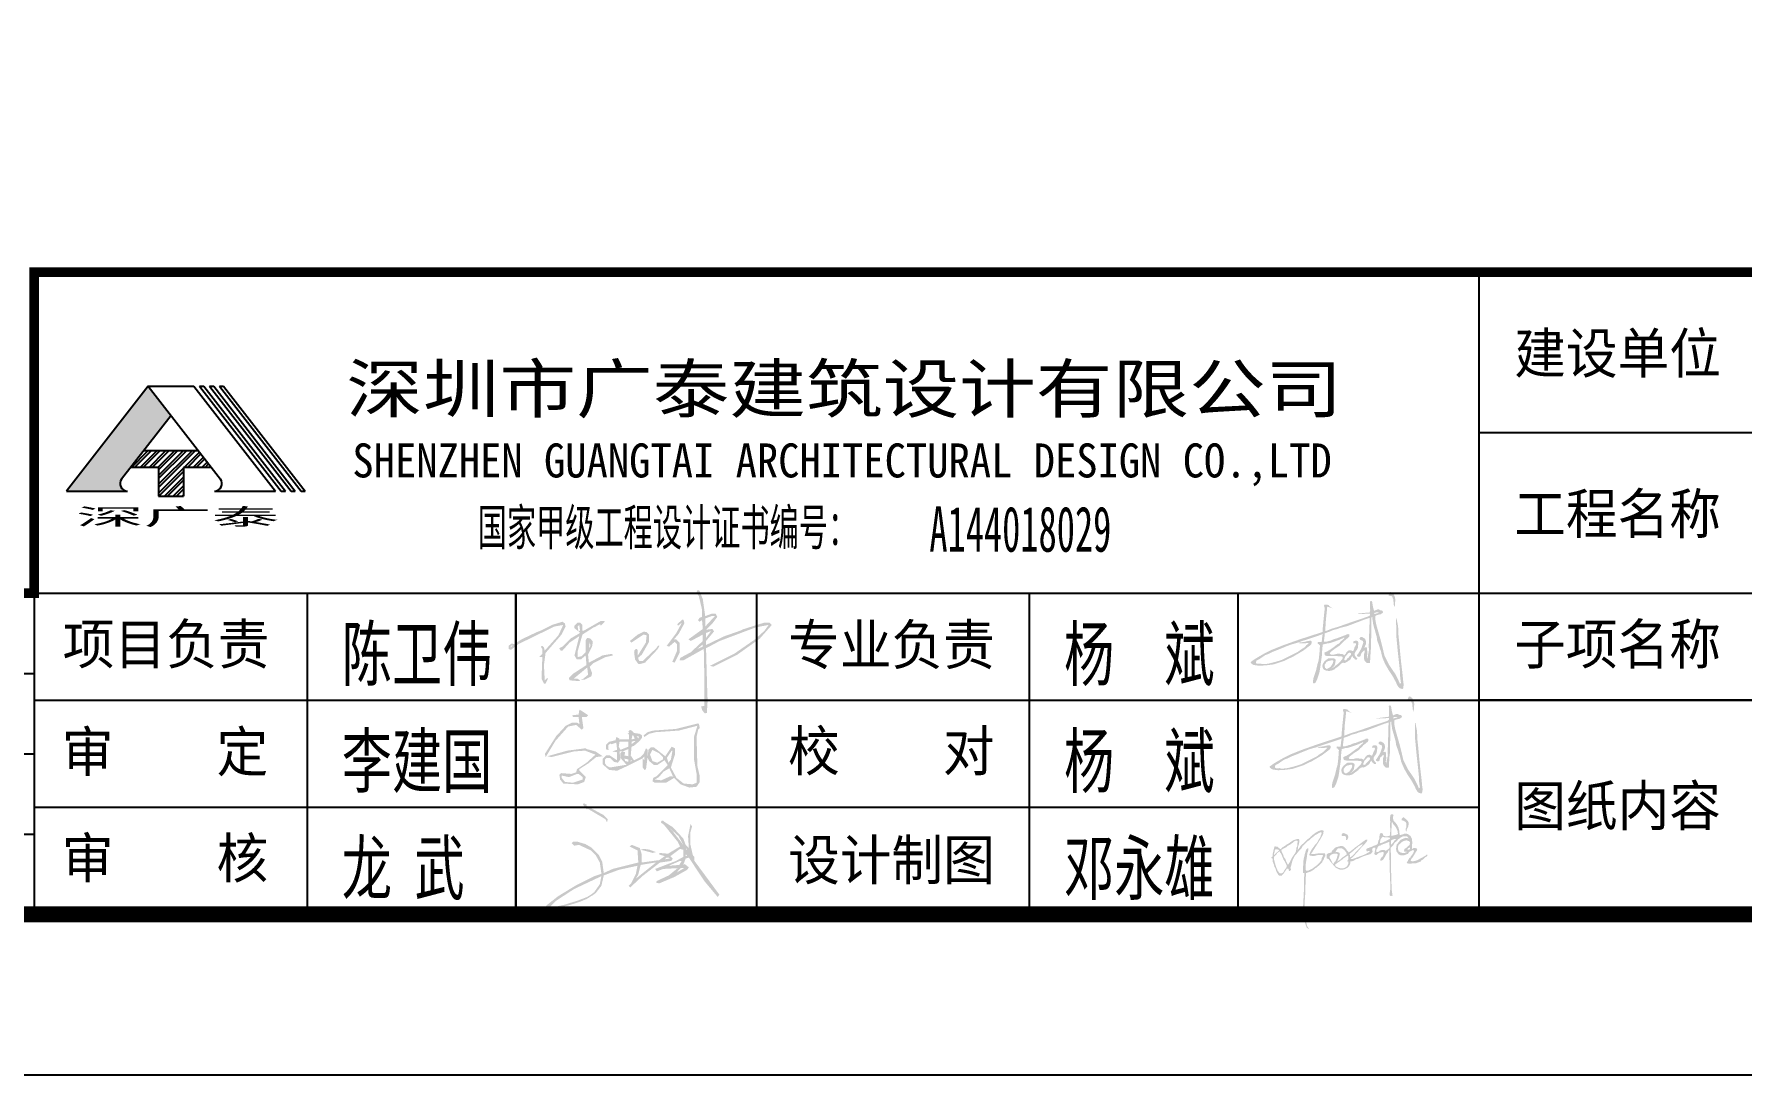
# Model space of a CAD drawing. Extents: x 718358 to 1668613, y -348838 to -159582.
# Drawn here: x 848248 to 850376, y -348838 to -347541 of the extents above; entities that cross this region are included whole.
import ezdxf
from ezdxf.enums import TextEntityAlignment as Align

# ---------------------------------------------------------------- set-up
doc = ezdxf.new("R2010")
doc.units = 0
doc.header["$LTSCALE"] = 1000
for name, color, linetype in [('变更', 6, 'Continuous'), ('图层1', 1, 'Continuous'), ('建-图例填充', 251, 'Continuous'), ('建-图框', 4, 'Continuous')]:
    doc.layers.add(name, color=color, linetype=linetype)
doc.styles.add('-宋体', font='', dxfattribs={"width": 0.8})
doc.styles.add('HT', font='simhei.ttf', dxfattribs={"width": 1.2})
doc.styles.add('单线字', font='', dxfattribs={"width": 0.7})
doc.styles.add('图框', font='')
doc.styles.get('-宋体').set_extended_font_data('NSimSun')
doc.styles.get('单线字').set_extended_font_data('SimSun')
doc.styles.get('图框').set_extended_font_data('SimSun')

# ---------------------------------------------------------------- blocks, each defined once
blk = doc.blocks.new('FDGGDGDG')
h = blk.add_hatch(color=256)
h.paths.add_polyline_path([(790568, -365413), (790587, -365409), (790600, -365399), (790598, -365390), (790592, -365386), (790585, -365386), (790579, -365382), (790572, -365379), (790567, -365379), (790557, -365383), (790549, -365387), (790544, -365388), (790537, -365362), (790533, -365338), (790532, -365330), (790526, -365326), (790518, -365330), (790519, -365362), (790520, -365384), (790517, -365396), (790517, -365399), (790499, -365399), (790487, -365401), (790473, -365402), (790460, -365404), (790447, -365404), (790439, -365406), (790462, -365408), (790473, -365407), (790484, -365407), (790495, -365406), (790513, -365405), (790520, -365405), (790518, -365417), (790508, -365423), (790473, -365435), (790405, -365458), (790322, -365487), (790279, -365500), (790241, -365515), (790241, -365515), (790239, -365515), (790241, -365515), (790241, -365494), (790244, -365445), (790250, -365391), (790251, -365368), (790254, -365362), (790272, -365368), (790287, -365373), (790275, -365366), (790265, -365358), (790260, -365352), (790247, -365349), (790236, -365349), (790232, -365357), (790237, -365371), (790230, -365437), (790224, -365502), (790223, -365520), (790078, -365567), (789974, -365604), (789909, -365630), (789857, -365656), (789805, -365686), (789775, -365707), (789777, -365714), (789790, -365724), (789805, -365727), (789828, -365730), (789868, -365728), (789917, -365722), (789986, -365699), (790042, -365672), (790078, -365651), (790103, -365636), (790136, -365611), (790151, -365599), (790155, -365590), (790156, -365581), (790153, -365577), (790149, -365574), (790135, -365576), (790129, -365577), (790109, -365582), (790104, -365582), (790094, -365584), (790088, -365584), (790083, -365585), (790076, -365586), (790073, -365587), (790080, -365590), (790089, -365591), (790090, -365590), (790097, -365591), (790106, -365591), (790118, -365591), (790122, -365589), (790130, -365589), (790137, -365589), (790131, -365595), (790127, -365599), (790123, -365602), (790110, -365616), (790094, -365626), (790083, -365633), (790068, -365645), (790045, -365656), (790031, -365663), (789997, -365680), (789971, -365693), (789950, -365700), (789930, -365706), (789910, -365711), (789890, -365716), (789872, -365719), (789847, -365720), (789839, -365717), (789827, -365718), (789816, -365718), (789809, -365714), (789809, -365707), (789811, -365698), (789820, -365694), (789830, -365689), (789837, -365684), (789866, -365664), (789888, -365656), (789909, -365645), (789945, -365631), (789991, -365612), (790024, -365599), (790063, -365588), (790100, -365575), (790128, -365566), (790185, -365547), (790220, -365535), (790224, -365532), (790220, -365558), (790218, -365583), (790207, -365583), (790199, -365582), (790193, -365584), (790193, -365593), (790201, -365597), (790207, -365605), (790204, -365649), (790199, -365696), (790192, -365719), (790183, -365758), (790166, -365808), (790163, -365836), (790168, -365841), (790178, -365837), (790189, -365816), (790199, -365787), (790204, -365771), (790209, -365741), (790213, -365710), (790218, -365675), (790220, -365658), (790221, -365631), (790223, -365612), (790225, -365598), (790241, -365594), (790247, -365592), (790259, -365591), (790269, -365589), (790290, -365582), (790310, -365575), (790327, -365569), (790337, -365564), (790347, -365560), (790354, -365556), (790360, -365556), (790353, -365565), (790335, -365580), (790326, -365592), (790315, -365597), (790289, -365617), (790272, -365629), (790257, -365638), (790254, -365640), (790243, -365644), (790235, -365649), (790236, -365662), (790243, -365668), (790258, -365670), (790277, -365670), (790291, -365670), (790300, -365670), (790310, -365670), (790322, -365671), (790333, -365672), (790340, -365672), (790346, -365674), (790349, -365678), (790349, -365684), (790344, -365692), (790335, -365702), (790321, -365717), (790304, -365730), (790296, -365737), (790286, -365744), (790277, -365746), (790288, -365740), (790295, -365732), (790301, -365722), (790302, -365712), (790304, -365703), (790305, -365696), (790303, -365691), (790301, -365688), (790296, -365685), (790289, -365683), (790273, -365683), (790259, -365684), (790250, -365691), (790238, -365700), (790233, -365706), (790225, -365719), (790222, -365730), (790224, -365742), (790228, -365751), (790238, -365758), (790242, -365759), (790250, -365761), (790259, -365762), (790269, -365762), (790276, -365761), (790283, -365759), (790289, -365756), (790296, -365754), (790302, -365748), (790312, -365741), (790319, -365736), (790327, -365730), (790330, -365726), (790337, -365719), (790343, -365715), (790348, -365713), (790351, -365710), (790354, -365711), (790357, -365714), (790369, -365710), (790377, -365705), (790384, -365700), (790391, -365696), (790398, -365689), (790401, -365681), (790402, -365679), (790406, -365674), (790409, -365672), (790410, -365671), (790412, -365671), (790412, -365674), (790412, -365677), (790413, -365679), (790416, -365681), (790421, -365685), (790424, -365689), (790426, -365691), (790429, -365692), (790434, -365692), (790438, -365690), (790439, -365688), (790439, -365684), (790437, -365682), (790435, -365680), (790433, -365679), (790427, -365670), (790423, -365664), (790423, -365657), (790423, -365652), (790431, -365639), (790438, -365631), (790443, -365619), (790444, -365605), (790446, -365597), (790447, -365586), (790444, -365579), (790438, -365575), (790428, -365574), (790418, -365577), (790416, -365580), (790416, -365587), (790416, -365591), (790427, -365589), (790430, -365591), (790431, -365594), (790431, -365599), (790429, -365605), (790425, -365611), (790422, -365617), (790420, -365625), (790417, -365633), (790414, -365638), (790412, -365639), (790407, -365638), (790405, -365636), (790400, -365634), (790393, -365634), (790387, -365635), (790382, -365637), (790378, -365642), (790371, -365648), (790368, -365655), (790365, -365659), (790362, -365662), (790360, -365665), (790358, -365664), (790354, -365661), (790349, -365658), (790344, -365658), (790339, -365658), (790335, -365658), (790330, -365655), (790314, -365656), (790309, -365657), (790301, -365659), (790294, -365661), (790288, -365661), (790280, -365661), (790274, -365660), (790270, -365656), (790268, -365652), (790270, -365650), (790276, -365643), (790282, -365638), (790299, -365625), (790331, -365604), (790340, -365594), (790350, -365585), (790360, -365574), (790368, -365568), (790375, -365562), (790381, -365557), (790386, -365553), (790389, -365549), (790391, -365543), (790391, -365538), (790390, -365535), (790383, -365533), (790375, -365534), (790367, -365539), (790361, -365541), (790353, -365544), (790338, -365550), (790329, -365553), (790321, -365556), (790313, -365560), (790306, -365561), (790298, -365563), (790285, -365568), (790275, -365573), (790268, -365574), (790267, -365575), (790256, -365578), (790246, -365581), (790237, -365581), (790232, -365581), (790234, -365557), (790236, -365545), (790236, -365540), (790236, -365532), (790236, -365529), (790252, -365523), (790264, -365519), (790275, -365514), (790284, -365510), (790293, -365507), (790316, -365501), (790331, -365495), (790378, -365483), (790486, -365442), (790517, -365432), (790516, -365451), (790516, -365468), (790515, -365489), (790515, -365510), (790513, -365539), (790513, -365571), (790511, -365602), (790512, -365636), (790508, -365656), (790506, -365665), (790502, -365688), (790499, -365676), (790502, -365659), (790501, -365633), (790499, -365616), (790494, -365615), (790487, -365617), (790483, -365618), (790493, -365597), (790494, -365579), (790491, -365569), (790484, -365559), (790479, -365557), (790475, -365554), (790470, -365552), (790464, -365551), (790457, -365554), (790453, -365561), (790459, -365569), (790463, -365571), (790474, -365575), (790476, -365580), (790477, -365587), (790468, -365614), (790462, -365628), (790452, -365644), (790444, -365657), (790439, -365662), (790438, -365668), (790440, -365672), (790443, -365673), (790449, -365675), (790454, -365674), (790460, -365670), (790461, -365665), (790462, -365660), (790464, -365656), (790464, -365653), (790467, -365649), (790473, -365645), (790475, -365641), (790479, -365638), (790481, -365636), (790485, -365635), (790486, -365635), (790486, -365640), (790485, -365647), (790482, -365656), (790482, -365664), (790482, -365674), (790482, -365690), (790487, -365702), (790498, -365713), (790503, -365714), (790515, -365714), (790518, -365713), (790519, -365703), (790520, -365692), (790520, -365676), (790521, -365669), (790522, -365659), (790522, -365647), (790526, -365614), (790526, -365585), (790526, -365563), (790527, -365529), (790527, -365510), (790527, -365482), (790527, -365467), (790527, -365451), (790527, -365439), (790527, -365431), (790529, -365428), (790533, -365427), (790533, -365436), (790537, -365459), (790539, -365473), (790544, -365492), (790549, -365507), (790554, -365527), (790561, -365551), (790563, -365571), (790576, -365607), (790581, -365624), (790587, -365641), (790595, -365676), (790603, -365696), (790614, -365721), (790634, -365756), (790658, -365792), (790679, -365830), (790687, -365848), (790695, -365862), (790704, -365870), (790709, -365872), (790719, -365875), (790725, -365873), (790728, -365854), (790728, -365843), (790726, -365829), (790721, -365778), (790713, -365710), (790708, -365662), (790701, -365585), (790696, -365538), (790694, -365486), (790684, -365435), (790681, -365437), (790682, -365484), (790682, -365537), (790692, -365643), (790701, -365723), (790706, -365772), (790707, -365805), (790712, -365838), (790705, -365842), (790695, -365818), (790676, -365781), (790638, -365725), (790609, -365668), (790596, -365612), (790587, -365576), (790570, -365516), (790558, -365474), (790552, -365442), (790552, -365424), (790554, -365418)])
h.paths.add_polyline_path([(790545, -365408), (790546, -365402), (790550, -365399), (790554, -365399), (790560, -365398), (790573, -365398), (790571, -365401), (790568, -365402), (790565, -365403), (790560, -365404), (790552, -365407)], flags=16)
h.paths.add_polyline_path([(790395, -365650), (790396, -365650), (790396, -365650), (790396, -365650), (790396, -365651), (790398, -365652), (790401, -365653), (790401, -365660), (790398, -365665), (790394, -365669), (790385, -365679), (790377, -365686), (790372, -365694), (790365, -365697), (790362, -365697), (790360, -365695), (790359, -365690), (790360, -365686), (790364, -365676), (790366, -365671), (790373, -365665), (790377, -365660), (790380, -365656), (790383, -365652), (790389, -365649), (790393, -365649), (790394, -365649)], flags=16)
h.paths.add_polyline_path([(790292, -365699), (790289, -365700), (790290, -365705), (790289, -365709), (790288, -365713), (790284, -365720), (790281, -365725), (790277, -365731), (790272, -365738), (790262, -365744), (790255, -365749), (790248, -365750), (790243, -365746), (790239, -365743), (790237, -365735), (790237, -365729), (790237, -365722), (790241, -365718), (790245, -365710), (790250, -365705), (790260, -365700), (790265, -365700), (790279, -365696), (790285, -365696)], flags=16)
h.paths.add_polyline_path([(790672, -365296), (790663, -365280), (790654, -365273), (790644, -365270), (790639, -365278), (790636, -365289), (790636, -365294), (790654, -365297), (790658, -365302), (790664, -365317), (790665, -365328), (790666, -365342), (790667, -365351), (790672, -365366), (790674, -365352), (790676, -365325), (790676, -365313)])
blk = doc.blocks.new('GBHGFGFDGDFGDSGD')
h = blk.add_hatch(color=256)
h.paths.add_polyline_path([(790148.4, -364980.5), (790148.4, -364975.1), (790148.4, -364972.2), (790145.6, -364965.4), (790136.8, -364965.4), (790125, -364965.4), (790099.4, -364966.3), (790091.6, -364968.3), (790067, -364969.3), (790076.8, -364954.6), (790120.7, -364884.9), (790133.4, -364862.1), (790136.8, -364853.8), (790137.5, -364847.7), (790140.2, -364837.3), (790127.1, -364833.9), (790109.4, -364839.2), (790104.1, -364842.7), (790099.7, -364845.7), (790092.4, -364849.1), (790086.6, -364853.4), (790078.8, -364859.3), (790073, -364864.6), (790067.1, -364869), (790063.2, -364874.4), (790054, -364881.2), (790041.8, -364891.4), (790033.5, -364899.7), (790027.7, -364905.5), (790011.1, -364920.7), (790008.1, -364924.1), (790003.8, -364931.8), (789990.6, -364947.9), (789992.6, -364940.6), (789994, -364928.4), (789998.9, -364912.9), (790001.8, -364898.3), (790001.8, -364890), (789999.4, -364884.7), (789994, -364884.7), (789986.2, -364884.7), (789967.7, -364891), (789960.4, -364895.8), (789949.2, -364903.1), (789942.9, -364908), (789930.2, -364915.3), (789920.5, -364922.1), (789906.9, -364930.9), (789894.1, -364942), (789891, -364939.1), (789881.7, -364932.3), (789876.8, -364927), (789861.4, -364926.2), (789859, -364933.1), (789854.5, -364951.3), (789851.3, -364964.6), (789850.1, -364982.8), (789840.9, -364989.7), (789847.2, -364995.8), (789850.4, -364992.5), (789850.5, -364996.6), (789850.9, -365012.8), (789857, -365027.8), (789859.4, -365037.5), (789860.6, -365041.6), (789864.3, -365047.6), (789868.7, -365058.2), (789869.1, -365064.2), (789876.4, -365076.8), (789883.2, -365088.5), (789887.3, -365091.8), (789892.9, -365092), (789901.7, -365092.3), (789903.5, -365087.5), (789910.1, -365082.9), (789916.9, -365073), (789923.3, -365063.4), (789931.1, -365051.6), (789938.3, -365051.6), (789939.9, -365054.1), (789940.9, -365058.8), (789943.4, -365064.9), (789948.1, -365064.9), (789954.7, -365057.7), (789951.1, -365047.5), (789956.8, -365029), (789960.4, -365012.7), (789965.5, -364999.1), (789970.1, -364990.1), (789975.8, -364979.1), (789984.7, -364969.7), (789994.8, -364957), (789999.5, -364951.3), (790006.7, -364943.6), (790014.6, -364935.2), (790021.3, -364922.4), (790029.6, -364915.4), (790036.5, -364909.3), (790046.9, -364897), (790057.8, -364890.8), (790063, -364886), (790068.4, -364880.4), (790076.5, -364874), (790082.5, -364869.5), (790092.1, -364860.9), (790095.8, -364859.4), (790101.9, -364856.5), (790105.9, -364854.2), (790111.5, -364850.5), (790116.2, -364848.1), (790119.7, -364846), (790125.4, -364845.6), (790127.3, -364847.6), (790127.4, -364851.3), (790126.7, -364856.4), (790122.7, -364863.1), (790121.2, -364870.7), (790118.7, -364876.6), (790112, -364886), (790108.3, -364893.7), (790099.5, -364908.1), (790091.1, -364916.2), (790085, -364924.6), (790073.8, -364939.7), (790068.5, -364947.4), (790066.1, -364952.7), (790060.3, -364965.7), (790057.4, -364973), (790059.3, -364976.8), (790065.6, -364978.8), (790070.4, -364979.3), (790077.7, -364980.2), (790088.3, -364979.3), (790100.4, -364975.9), (790110.1, -364974.9), (790119.2, -364974.9), (790131, -364974.1), (790136.6, -364978.8), (790132.3, -364984.1), (790128.9, -364991.8), (790127.5, -364999.5), (790125.5, -365005.3), (790120.7, -365012.1), (790114.4, -365019.3), (790105.2, -365028), (790097.5, -365035.3), (790086.9, -365043), (790078.2, -365049.8), (790068, -365056), (790057.9, -365059.9), (790051.6, -365063.8), (790038.5, -365062.8), (790037.6, -365052.7), (790036.6, -365037.7), (790039.5, -365013.5), (790042.4, -364997.6), (790044.3, -364985.5), (790045.3, -364978.3), (790046.3, -364965.7), (790050.6, -364953.7), (790052.5, -364945.9), (790052.1, -364936.8), (790048.7, -364936.8), (790043.4, -364940.1), (790040.5, -364944), (790036.1, -364956.1), (790033.7, -364965.3), (790031.8, -364971.1), (790030.8, -364977.3), (790027.4, -364991.3), (790025.5, -365001.5), (790024, -365013.5), (790023.5, -365030), (790022.1, -365046.4), (790022.1, -365064.7), (790022.1, -365076.3), (790030.1, -365077.5), (790029.1, -365090.9), (790027.9, -365114.8), (790027.9, -365135.3), (790027.9, -365158.7), (790026.8, -365184.9), (790024.5, -365228.9), (790022.8, -365262.6), (790023.9, -365283.6), (790026, -365313.8), (790027.9, -365326.5), (790031.9, -365352.7), (790037.6, -365372.1), (790042.8, -365385.8), (790053.6, -365393.2), (790053.6, -365388), (790046, -365378.4), (790041.1, -365357.8), (790036.5, -365339), (790034.8, -365312.2), (790031.3, -365244.3), (790035.3, -365188.2), (790037, -365113), (790039.9, -365077), (790040.9, -365076.8), (790049.2, -365073.8), (790060.4, -365069.8), (790068.3, -365066.6), (790080, -365059.4), (790086.1, -365055.1), (790092.6, -365048.4), (790098.8, -365045.8), (790111, -365035.3), (790131, -365015.4), (790134.4, -365006.7), (790138.2, -365002.3), (790141.6, -364993.1), (790145, -364985.3)])
h.paths.add_polyline_path([(789983.1, -364950), (789981.5, -364955.7), (789976, -364966), (789968.7, -364976.6), (789962, -364986.3), (789954.9, -364999.6), (789944.2, -365020), (789936.8, -365030.6), (789934.7, -365025.7), (789926.6, -365010.8), (789922.2, -364997.4), (789913.7, -364986.1), (789910.8, -364974.7), (789906, -364964.2), (789901.9, -364957.7), (789899.5, -364946.8), (789898.6, -364946), (789908.9, -364940.2), (789914.8, -364936.5), (789928.4, -364929.7), (789937, -364922), (789949.3, -364915.7), (789958.4, -364908.9), (789966.1, -364903.4), (789970.6, -364898.9), (789977, -364894.8), (789984.7, -364892.5), (789991.1, -364894.8), (789991.1, -364902.1), (789990.6, -364913.9), (789990.6, -364923.8), (789984.7, -364933.8)], flags=16)
h.paths.add_polyline_path([(789930.4, -365035.3), (789930.1, -365039.3), (789928.9, -365043.2), (789926.7, -365047.2), (789922.1, -365053.1), (789916.8, -365061.3), (789911.7, -365070.4), (789905.4, -365076.9), (789898.9, -365078.9), (789891.6, -365077.8), (789888.2, -365076.6), (789884.5, -365071), (789879.9, -365065.9), (789877.4, -365060.2), (789870.5, -365044), (789867.7, -365035.5), (789866, -365029.3), (789863.7, -365021.4), (789861.5, -365012.9), (789858.6, -365002.1), (789858.6, -364995), (789858.6, -364988), (789858.6, -364984.1), (789859.9, -364982.8), (789870.8, -364971.9), (789877.1, -364961.9), (789888, -364955.6), (789889.9, -364953.9), (789891.5, -364957), (789893.8, -364963.5), (789896.9, -364965.6), (789901.2, -364974.4), (789902.9, -364979.2), (789906, -364986), (789911.1, -364999.5), (789917.6, -365009.7), (789924.7, -365022.5), (789927, -365027.3), (789928.7, -365031.8)], flags=16)
h.paths.add_polyline_path([(789886.5, -364948.6), (789883.3, -364951.4), (789856.8, -364976.5), (789859.2, -364964.1), (789861.2, -364957.3), (789861.8, -364951.6), (789863.5, -364945.4), (789867.7, -364941.7), (789872, -364942.3), (789875.1, -364942.3), (789883.3, -364944.8)], flags=16)
h.paths.add_polyline_path([(790329.2, -364959.6), (790343.4, -364942.3), (790359.9, -364925.5), (790381.7, -364901.4), (790386.9, -364892), (790385.6, -364887.9), (790379.7, -364887), (790375.3, -364889.8), (790363.5, -364897.9), (790351, -364907.1), (790341, -364915.2), (790326.7, -364925.5), (790315.3, -364933.8), (790304.6, -364943), (790288.8, -364955.2), (790280.9, -364960.3), (790277.8, -364956.4), (790273.3, -364952), (790270.7, -364948), (790267.6, -364944.1), (790266.7, -364940.5), (790263.1, -364936.5), (790257.8, -364932.6), (790254.7, -364928.6), (790249.8, -364925.5), (790245, -364923.7), (790241.4, -364923.7), (790232.6, -364923.7), (790229, -364925.5), (790222.8, -364926.8), (790215.8, -364929), (790210, -364930.3), (790202, -364934.3), (790198, -364939.6), (790192.7, -364945.8), (790186.5, -364949.8), (790183.1, -364961), (790180.7, -364961.5), (790176.8, -364962.1), (790169.9, -364963.8), (790163.9, -364965.5), (790158.7, -364968.8), (790156.1, -364972.7), (790155.9, -364976.7), (790155.9, -364983), (790155.9, -364987.3), (790156.8, -364992.5), (790161.3, -364995.9), (790166.9, -364997.8), (790172.7, -365005.2), (790175.7, -365009.7), (790179.6, -365014), (790182.4, -365017.9), (790185.4, -365021.5), (790189.3, -365024.6), (790192.3, -365029.9), (790193.3, -365032.1), (790195.4, -365034.3), (790199.3, -365037.7), (790204, -365042.7), (790206.6, -365045.9), (790211.6, -365048.3), (790215.2, -365050.7), (790219.6, -365052.6), (790223.1, -365054.5), (790228, -365056.1), (790232.7, -365057.6), (790240.9, -365057.6), (790248.9, -365057.8), (790253, -365056), (790259.3, -365054.5), (790264.9, -365052), (790272.2, -365047.7), (790279.1, -365042.1), (790282.3, -365037.3), (790287.9, -365029.3), (790289.4, -365022.8), (790290.3, -365010.7), (790292.8, -365010.7), (790297.1, -365010.7), (790303, -365008.9), (790310.4, -365006.7), (790316.4, -365002.3), (790326.3, -364997.4), (790332.8, -364996.5), (790341.4, -364992.1), (790349.1, -364988.4), (790355.6, -364985.4), (790365.2, -364981.7), (790369.2, -364980.4), (790377.5, -364977), (790382.5, -364975.6), (790388.7, -364973.9), (790403.3, -364969.9), (790407.9, -364966.8), (790412.9, -364960.9), (790416.3, -364955.4), (790417.8, -364952.6), (790413.8, -364947.3), (790413.8, -364943.9), (790415.3, -364939), (790418.7, -364934.4), (790425.2, -364933.4), (790429.9, -364932.8), (790432, -364934.4), (790432, -364937.5), (790431.1, -364942.1), (790430.8, -364946.4), (790430.5, -364949.8), (790428.6, -364954.4), (790428.6, -364959.1), (790426.8, -364964), (790426.2, -364968.3), (790428.9, -364972), (790431.7, -364973.6), (790437, -364974.8), (790441.3, -364972.3), (790447.5, -364966.2), (790453, -364962.1), (790464.8, -364959.4), (790476.9, -364956.7), (790480.1, -364962.9), (790476.9, -364974.7), (790470.7, -364986.8), (790466, -364988.3), (790459.7, -365000.1), (790460.1, -365006.3), (790467.1, -365006.3), (790476.1, -365001.2), (790482, -364991.5), (790488.3, -364981.3), (790493, -364971.1), (790502.3, -364959.4), (790507, -364949.3), (790511.7, -364946.5), (790511.7, -364954.7), (790511.7, -364966.8), (790511.7, -364977), (790511.7, -364987.9), (790512.1, -365002.4), (790512.1, -365028.7), (790512.1, -365041.6), (790512.9, -365056.5), (790515.3, -365094.9), (790515.3, -365109.8), (790516.4, -365137.1), (790516.4, -365155.5), (790516.8, -365167.7), (790514.5, -365180.6), (790514.1, -365185.3), (790513.7, -365190), (790513.7, -365193.1), (790512.9, -365199.4), (790514.1, -365203.7), (790518, -365206.4), (790521.9, -365206.4), (790529.3, -365204.8), (790528.9, -365199), (790527, -365188.4), (790525.4, -365177.9), (790524.3, -365161.5), (790523.5, -365149), (790523.5, -365140), (790522.7, -365128.3), (790522.7, -365117.6), (790521.9, -365100.4), (790521.9, -365085.2), (790520.3, -365046.7), (790519.9, -365033.9), (790520.3, -365026), (790520.3, -365004), (790520.3, -364990.4), (790520, -364981.4), (790520, -364971.6), (790519.6, -364960.9), (790519.6, -364951.2), (790519.6, -364935.5), (790519.6, -364934), (790522.7, -364929.8), (790530.9, -364921.5), (790536, -364914.9), (790541.3, -364906.1), (790547.9, -364900.3), (790554.6, -364894.4), (790557, -364891.5), (790562, -364885.1), (790570.4, -364879.7), (790573, -364877.4), (790577.3, -364874.7), (790583.9, -364871.2), (790587.9, -364868.8), (790594, -364868.8), (790601.2, -364868.8), (790607.3, -364868.8), (790614.5, -364871), (790616.7, -364875.2), (790622, -364879.7), (790619.3, -364879.5), (790614.5, -364879.2), (790602.7, -364877.2), (790597.5, -364879.2), (790587.4, -364883.2), (790580.7, -364885.6), (790575.2, -364888.5), (790568.8, -364896.1), (790559.7, -364907.2), (790553.6, -364914.7), (790551.4, -364922.1), (790550.6, -364928.5), (790549.8, -364936.5), (790549.8, -364943.7), (790550.1, -364949.5), (790552.8, -364956.9), (790559.1, -364964.1), (790564.8, -364971.9), (790572, -364974.6), (790577.3, -364976.7), (790586.1, -364976.7), (790595.4, -364975.6), (790601.5, -364973.8), (790611.3, -364969.8), (790616.9, -364968.2), (790621.2, -364961), (790623.6, -364956.5), (790631.3, -364953.6), (790638.4, -364949.6), (790643.2, -364947), (790651, -364948.5), (790650.7, -364953.2), (790649.1, -364957.2), (790647.2, -364962.4), (790644.6, -364967.4), (790640.1, -364972.8), (790635.6, -364979.7), (790632.3, -364983.7), (790630.9, -364987.5), (790626.8, -364991), (790623.7, -364993.4), (790621.1, -364997.9), (790617.1, -365004.8), (790615.7, -365008.6), (790611.2, -365015.2), (790610, -365019.4), (790612.4, -365021.1), (790613.8, -365022), (790619.5, -365022.7), (790628.7, -365024.6), (790638.7, -365022.5), (790646.5, -365021.7), (790661.1, -365021.7), (790668.3, -365019), (790682.2, -365013.8), (790689.6, -365010.7), (790693.1, -365004.5), (790703.3, -364998.9), (790712.6, -364988.9), (790722.5, -364982.8), (790727, -364977.8), (790726.1, -364973.1), (790721.8, -364973.1), (790718.7, -364975.7), (790715.4, -364979.5), (790710.7, -364981.8), (790703.8, -364985.1), (790697.9, -364989.2), (790687.1, -364994.4), (790677.2, -364999.8), (790672, -365003.4), (790658.5, -365007.9), (790650.9, -365009.3), (790645.9, -365009.8), (790637.2, -365009.5), (790632, -365009.5), (790632, -365007.4), (790633.9, -365002.4), (790636, -364996.7), (790642.6, -364990), (790645.3, -364984.7), (790649.9, -364977), (790655, -364969), (790659.4, -364961.4), (790663, -364955.3), (790669.3, -364945.5), (790667.8, -364940), (790665.5, -364937.3), (790659.8, -364935.6), (790654.6, -364935.2), (790648.9, -364935.4), (790639.3, -364941), (790639.9, -364934.3), (790639.9, -364920.4), (790641.1, -364904), (790639.9, -364891.9), (790638.7, -364882.8), (790633.6, -364871), (790630.6, -364866.7), (790626.8, -364864.2), (790622.4, -364860.8), (790614.1, -364855.3), (790599.6, -364853), (790595.5, -364854.1), (790589.8, -364856.6), (790582.4, -364859.1), (790578.2, -364860.4), (790575.3, -364860.6), (790570, -364860.4), (790569.8, -364858.5), (790569.1, -364853.9), (790567.7, -364847.7), (790567.4, -364842.5), (790567.2, -364835.7), (790564.5, -364826.6), (790562.8, -364818.8), (790559.6, -364812.8), (790557.3, -364808), (790555, -364803.6), (790552.9, -364800), (790550.7, -364797.2), (790546.8, -364792.9), (790538.7, -364784.8), (790534, -364777.9), (790531.9, -364764.7), (790532.3, -364757), (790534.9, -364750.6), (790531.9, -364744.2), (790520.3, -364744.2), (790516.9, -364750.2), (790515.6, -364759.1), (790515.6, -364769.4), (790515.6, -364779.2), (790516.1, -364786), (790515.6, -364798), (790515.6, -364806.5), (790515.6, -364817.2), (790516.9, -364827.5), (790516.5, -364839), (790514.8, -364851.4), (790513.5, -364867.6), (790503.8, -364867.9), (790488.8, -364868.6), (790479.8, -364865.5), (790475.5, -364862.6), (790475.2, -364859), (790474.7, -364854.6), (790464.2, -364849.7), (790458.9, -364853.8), (790456.5, -364859.6), (790455.3, -364868.1), (790455.3, -364876.4), (790452.9, -364887.2), (790448.7, -364893.8), (790447.1, -364906), (790443.9, -364913), (790439, -364916.8), (790421.3, -364922.9), (790409.7, -364928.7), (790395.6, -364933.9), (790385.9, -364937.5), (790381.4, -364941.2), (790381.7, -364949.2), (790383.6, -364953.5), (790386.3, -364955.8), (790388.8, -364952.8), (790396.8, -364952), (790401.5, -364953.6), (790393.3, -364960.2), (790383, -364965.5), (790368.7, -364972.9), (790353.7, -364979), (790344.1, -364982), (790324.1, -364989.9), (790300.5, -364998.1), (790291.5, -364995.3), (790300.5, -364990.2), (790309.6, -364980.4)])
h.paths.add_polyline_path([(790177.6, -364975.9), (790182.2, -364972.9), (790185.8, -364971), (790189.6, -364969.1), (790194.4, -364967.6), (790198.2, -364967), (790202.6, -364967.1), (790206.6, -364967.5), (790211.4, -364967.5), (790214.5, -364967.7), (790218.8, -364969.2), (790218.7, -364974.9), (790215.6, -364984.7), (790214.6, -364989.6), (790209.5, -365002.8), (790207.2, -365006.8), (790205.5, -365011.2), (790200.7, -365014.3), (790197.6, -365019.4), (790196.3, -365023.2), (790193.3, -365023), (790189.6, -365020), (790187, -365016), (790186.2, -365013.9), (790182.6, -365007.8), (790180.1, -365001.1), (790176.8, -364995.8), (790174.4, -364991.8), (790172.5, -364987), (790172.6, -364982.4), (790175.9, -364979)], flags=16)
h.paths.add_polyline_path([(790205.3, -364958.6), (790206.2, -364956.9), (790208, -364954.5), (790210.6, -364950), (790212.5, -364945.2), (790214.6, -364943.7), (790217.6, -364938.9), (790223, -364937), (790227, -364937), (790230.9, -364937), (790235.2, -364936.2), (790238.6, -364936.6), (790241, -364937.4), (790245.2, -364938.6), (790247.9, -364940.5), (790251.5, -364943.4), (790256.3, -364946.5), (790258.9, -364949.5), (790262.8, -364955.5), (790266.8, -364959.8), (790267.9, -364964.7), (790270.3, -364969.6), (790269.7, -364971.8), (790261.5, -364977.8), (790246.4, -364988.2), (790241.7, -364992.7), (790235, -364998.9), (790226.4, -365004.3), (790218.8, -365011.2), (790216.2, -365011.2), (790218.4, -365005.6), (790222.9, -364995.5), (790225.9, -364986.7), (790227.9, -364980.2), (790229.2, -364975.2), (790229.8, -364971.4), (790229.4, -364963.8), (790224.7, -364960.6), (790218, -364958.4), (790212.4, -364958.4), (790209.8, -364958.4)], flags=16)
h.paths.add_polyline_path([(790219.7, -365016.9), (790227, -365012.6), (790232.3, -365008.5), (790241.5, -365001.9), (790246.9, -364998.3), (790255, -364991), (790266.6, -364983.7), (790274.7, -364978.2), (790278.6, -364978.8), (790279.4, -364982.4), (790279.8, -364985.9), (790279.4, -364990.6), (790279.4, -364994.8), (790279, -364999.8), (790277.4, -365001.1), (790271.5, -365010.4), (790274.9, -365011.3), (790278.1, -365011.1), (790278.3, -365015.5), (790279.5, -365018.8), (790278.6, -365024.4), (790276.4, -365029.3), (790273.5, -365034.3), (790269.8, -365040.7), (790265.6, -365042.9), (790260.6, -365045.8), (790255.2, -365048.8), (790247.4, -365049.9), (790240.6, -365049.9), (790232, -365049.4), (790226.2, -365048), (790216.8, -365044.1), (790210.5, -365040.5), (790205.1, -365034.6), (790203.2, -365029.5), (790209.4, -365024.8)], flags=16)
h.paths.add_polyline_path([(790285.3, -364969.5), (790288.7, -364966.2), (790297.2, -364959.3), (790304.9, -364953), (790312.6, -364945.9), (790322.8, -364937.6), (790330.1, -364931.4), (790340.8, -364922.3), (790350.2, -364918.6), (790353.7, -364915.7), (790358.2, -364913.2), (790360.2, -364911.4), (790360.8, -364913.8), (790358.4, -364917.9), (790356.1, -364921.9), (790350.9, -364928.4), (790333.6, -364945.1), (790320.3, -364959.1), (790310.7, -364969.9), (790299.3, -364981.4), (790293.1, -364985.7), (790290, -364987.8), (790289.8, -364986.2), (790287.9, -364982.8), (790287.9, -364975.5)], flags=16)
h.paths.add_polyline_path([(790437.8, -364958.8), (790437.3, -364950.3), (790437.8, -364946), (790440.4, -364940.8), (790443.4, -364936.1), (790444.7, -364932.2), (790449.4, -364924.5), (790451, -364923), (790454.4, -364922.3), (790459, -364921.2), (790468.8, -364915.7), (790472.9, -364914.7), (790479.2, -364911.9), (790483.4, -364910.2), (790487.9, -364909.1), (790493.8, -364907), (790499.5, -364904.5), (790504, -364902.2), (790509.7, -364900.5), (790511.8, -364901.7), (790511.8, -364906), (790511.8, -364910.4), (790511.6, -364914.8), (790511.5, -364918.4), (790513.1, -364924.5), (790513.1, -364928.2), (790512.5, -364932.3), (790509.2, -364938.2), (790497.5, -364946.7), (790493.2, -364949.4), (790489, -364952.7), (790488.1, -364950.9), (790487.5, -364947.9), (790482.5, -364946.2), (790480.8, -364946.2), (790478.1, -364946.2), (790474.2, -364946.3), (790468.4, -364946.4), (790465.1, -364947.5), (790458.7, -364949.7), (790452.4, -364954.5), (790448.1, -364957.6)], flags=16)
h.paths.add_polyline_path([(790459.1, -364906.2), (790459.1, -364899.5), (790459.8, -364889.7), (790464.1, -364882.7), (790469.1, -364876.1), (790473.4, -364870.6), (790476.5, -364872), (790479.4, -364873.2), (790483.9, -364874.9), (790487.8, -364874.9), (790495.4, -364874.9), (790501.4, -364874.9), (790510.5, -364875.8), (790515, -364875.8), (790515, -364881.6), (790510.7, -364885.1), (790500, -364890.6), (790490.6, -364896.4), (790481.8, -364899), (790472, -364904.7), (790461.2, -364907.8)], flags=16)
h.paths.add_polyline_path([(790520.3, -364917.8), (790520.7, -364907.7), (790520.7, -364893), (790526.2, -364888.8), (790537.2, -364885.2), (790541, -364883.9), (790547.1, -364883.5), (790548.6, -364883.5), (790545.9, -364889.2), (790540.6, -364892), (790537.2, -364898.1), (790532.9, -364904.5), (790528.9, -364909.3), (790525.5, -364911.5), (790522.6, -364915.7)], flags=16)
h.paths.add_polyline_path([(790521.8, -364866.6), (790521.9, -364865.1), (790522.2, -364859.4), (790522.2, -364852.8), (790522.4, -364846.3), (790523, -364839.2), (790523.4, -364830.2), (790523.4, -364823.2), (790524.1, -364810.6), (790524.8, -364797.4), (790526, -364785.6), (790528.6, -364790.8), (790534.9, -364803), (790537.3, -364804), (790544.3, -364812.7), (790553.1, -364827.1), (790558, -364840), (790560, -364855.7), (790554.1, -364858.8), (790545.4, -364861.6), (790524.8, -364866.1)], flags=16)
h.paths.add_polyline_path([(790560.8, -364940.1), (790560.3, -364933), (790561.7, -364920.7), (790566.9, -364914.6), (790571.6, -364911.8), (790577.1, -364905.6), (790587.3, -364897.8), (790591.8, -364895.2), (790600.7, -364893.3), (790607.6, -364891.4), (790615.1, -364893.3), (790617.7, -364894.5), (790623.6, -364896.4), (790627.9, -364902.5), (790627.9, -364907.5), (790626.7, -364911), (790626.2, -364915.3), (790623.9, -364920.2), (790618.4, -364922.8), (790615.1, -364927.3), (790608.7, -364933), (790604.2, -364935.6), (790599.3, -364939.1), (790596.5, -364941.7), (790595, -364949.5), (790594.8, -364952.3), (790596.2, -364955.2), (790600.9, -364956.4), (790609.1, -364956), (790610.2, -364957.3), (790608.7, -364958.5), (790607.3, -364959.4), (790598.8, -364962.5), (790592.7, -364963), (790589.1, -364963.4), (790580.9, -364961.8), (790573.8, -364959.9), (790570.2, -364957.1), (790565.3, -364955.6), (790561.7, -364948.1)], flags=16)
h.paths.add_polyline_path([(790613.2, -364943.6), (790615.3, -364940.1), (790619.8, -364935.6), (790624.6, -364933.9), (790628.6, -364930.9), (790629, -364937.2), (790624.8, -364943.6), (790621, -364945.3), (790616.3, -364945.3)], flags=16)
h.paths.add_polyline_path([(790274.9, -364860.5), (790269.5, -364857.3), (790261.4, -364853.6), (790255.2, -364851.5), (790252, -364850.5), (790249.1, -364851.1), (790245.9, -364852.5), (790243.6, -364854.4), (790242.2, -364856.8), (790241.5, -364860.2), (790241.5, -364864.7), (790244.2, -364867.2), (790247.7, -364867.2), (790250.2, -364867.2), (790258.8, -364866.8), (790262.7, -364867.9), (790265.3, -364873.6), (790266.7, -364879), (790265.9, -364885.8), (790264.7, -364890.6), (790271.6, -364888.7), (790276.6, -364881.5), (790278.4, -364873.9), (790277.8, -364866.2)], flags=17)
h.paths.add_polyline_path([(790595.3, -364763.3), (790591.9, -364761.3), (790587.9, -364762.6), (790584.2, -364765.9), (790581.3, -364768.8), (790580, -364774.8), (790582.2, -364778.4), (790587.6, -364779.4), (790591.6, -364780.7), (790597, -364783.1), (790600.3, -364786.4), (790604, -364788.4), (790607, -364793.8), (790607.4, -364797.5), (790607.7, -364802.1), (790607.7, -364804.8), (790607.4, -364810.8), (790606.7, -364813.5), (790606.7, -364820.2), (790604, -364824.6), (790604, -364833.6), (790605.7, -364841.3), (790609, -364841.3), (790609, -364837.3), (790609, -364832.6), (790611.4, -364826.6), (790613.7, -364822.2), (790617.1, -364816.2), (790619.4, -364809.8), (790619.8, -364803.8), (790620.1, -364798.5), (790620.1, -364791.8), (790618.8, -364786.7), (790615.4, -364782), (790609.7, -364775.7)], flags=17)
blk = doc.blocks.new('54345')
at = {"linetype": 'Continuous'}
blk.add_hatch(color=1, dxfattribs=at).paths.add_polyline_path([(1029066, 12709), (1029116, 12719), (1029151, 12689), (1029161, 12699), (1029151, 12769), (1029181, 12769), (1029191, 12779), (1029146, 12809), (1029136, 12814), (1029131, 12784), (1029091, 12779), (1029096, 12769), (1029131, 12769), (1029136, 12724), (1029121, 12734), (1029091, 12734), (1029051, 12714), (1028991, 12649), (1028921, 12539), (1028926, 12519), (1028986, 12619)])
h = blk.add_hatch(color=1, dxfattribs=at)
h.paths.add_polyline_path([(1029476, 12589), (1029511, 12619), (1029526, 12639), (1029526, 12654), (1029511, 12664), (1029476, 12669), (1029461, 12684), (1029451, 12689), (1029441, 12679), (1029446, 12669), (1029436, 12664), (1029446, 12659), (1029446, 12629), (1029381, 12629), (1029386, 12634), (1029366, 12644), (1029361, 12624), (1029321, 12614), (1029301, 12594), (1029301, 12569), (1029316, 12569), (1029316, 12594), (1029331, 12604), (1029336, 12599), (1029366, 12609), (1029371, 12564), (1029341, 12554), (1029371, 12549), (1029371, 12499), (1029326, 12529), (1029301, 12529), (1029281, 12509), (1029281, 12474), (1029321, 12439), (1029371, 12434), (1029411, 12454), (1029326, 12454), (1029306, 12464), (1029296, 12479), (1029296, 12504), (1029306, 12514), (1029326, 12514), (1029351, 12489), (1029376, 12484), (1029391, 12504), (1029386, 12554), (1029406, 12554), (1029441, 12569), (1029441, 12524), (1029416, 12529), (1029421, 12549), (1029401, 12554), (1029391, 12544), (1029391, 12514), (1029436, 12464), (1029526, 12509), (1029541, 12524), (1029541, 12499), (1029531, 12509), (1029531, 12454), (1029541, 12439), (1029551, 12444), (1029561, 12519), (1029561, 12564), (1029551, 12574), (1029536, 12539), (1029516, 12519), (1029476, 12499), (1029456, 12529), (1029461, 12584)])
h.paths.add_polyline_path([(1029441, 12584), (1029391, 12564), (1029381, 12584), (1029386, 12614), (1029441, 12614)], flags=16)
h.paths.add_polyline_path([(1029461, 12599), (1029461, 12614), (1029476, 12619), (1029486, 12619)], flags=16)
h.paths.add_polyline_path([(1029461, 12629), (1029466, 12654), (1029471, 12654), (1029481, 12634)], flags=16)
h.paths.add_polyline_path([(1029491, 12649), (1029506, 12649), (1029506, 12634)], flags=16)
h.paths.add_polyline_path([(1029441, 12504), (1029441, 12489), (1029421, 12494), (1029416, 12509)], flags=16)
h.paths.add_polyline_path([(1029456, 12499), (1029466, 12499), (1029456, 12489)], flags=16)
h = blk.add_hatch(color=1, dxfattribs=at)
h.paths.add_polyline_path([(1029321, 12566), (1029316, 12569), (1029301, 12569), (1029311, 12564)], flags=17)
h.paths.add_polyline_path([(1029436, 12464), (1029430, 12471), (1029326, 12454), (1029306, 12464), (1029296, 12479), (1029296, 12504), (1029306, 12514), (1029326, 12514), (1029351, 12489), (1029376, 12484), (1029391, 12504), (1029386, 12554), (1029406, 12554), (1029441, 12569), (1029441, 12524), (1029416, 12529), (1029421, 12549), (1029401, 12554), (1029391, 12544), (1029391, 12514), (1029436, 12464), (1029526, 12509), (1029541, 12524), (1029541, 12499), (1029531, 12509), (1029531, 12454), (1029541, 12439), (1029551, 12444), (1029561, 12519), (1029561, 12564), (1029551, 12574), (1029536, 12539), (1029516, 12519), (1029476, 12499), (1029456, 12529), (1029461, 12584), (1029476, 12589), (1029511, 12619), (1029526, 12639), (1029526, 12654), (1029511, 12664), (1029476, 12669), (1029461, 12684), (1029451, 12689), (1029441, 12679), (1029446, 12669), (1029436, 12664), (1029446, 12659), (1029446, 12629), (1029381, 12629), (1029386, 12634), (1029366, 12644), (1029361, 12624), (1029321, 12614), (1029301, 12594), (1029301, 12569), (1029316, 12569), (1029316, 12594), (1029331, 12604), (1029336, 12599), (1029366, 12609), (1029371, 12564), (1029341, 12554), (1029371, 12549), (1029371, 12499), (1029326, 12529), (1029301, 12529), (1029281, 12509), (1029281, 12474), (1029321, 12439), (1029371, 12434)])
h.paths.add_polyline_path([(1029421, 12494), (1029416, 12509), (1029441, 12504), (1029441, 12489)], flags=16)
h.paths.add_polyline_path([(1029456, 12489), (1029456, 12499), (1029466, 12499)], flags=16)
h.paths.add_polyline_path([(1029391, 12564), (1029381, 12584), (1029386, 12614), (1029441, 12614), (1029441, 12584)], flags=16)
h.paths.add_polyline_path([(1029461, 12599), (1029461, 12614), (1029476, 12619), (1029486, 12619)], flags=16)
h.paths.add_polyline_path([(1029461, 12629), (1029466, 12654), (1029471, 12654), (1029481, 12634)], flags=16)
h.paths.add_polyline_path([(1029506, 12634), (1029491, 12649), (1029506, 12649)], flags=16)
h = blk.add_hatch(color=1, dxfattribs=at)
h.paths.add_polyline_path([(1029866, 12644), (1029876, 12689), (1029886, 12699), (1029881, 12724), (1029876, 12729), (1029736, 12694), (1029596, 12684), (1029561, 12674), (1029536, 12654), (1029541, 12644), (1029571, 12664), (1029611, 12674), (1029756, 12684), (1029871, 12714), (1029851, 12649), (1029851, 12499), (1029866, 12414), (1029866, 12359), (1029841, 12349), (1029786, 12354), (1029741, 12389), (1029706, 12454), (1029731, 12534), (1029731, 12574), (1029711, 12584), (1029671, 12524), (1029601, 12579), (1029581, 12579), (1029566, 12564), (1029561, 12514), (1029571, 12494), (1029601, 12469), (1029621, 12469), (1029666, 12499), (1029686, 12469), (1029616, 12399), (1029596, 12389), (1029591, 12369), (1029606, 12359), (1029676, 12359), (1029726, 12389), (1029716, 12399), (1029701, 12399), (1029646, 12374), (1029606, 12379), (1029631, 12394), (1029661, 12429), (1029696, 12449), (1029721, 12394), (1029726, 12389), (1029766, 12349), (1029821, 12329), (1029866, 12334), (1029886, 12364), (1029886, 12399), (1029871, 12464)])
h.paths.add_polyline_path([(1029716, 12559), (1029706, 12504), (1029691, 12484), (1029681, 12514), (1029711, 12559)], flags=16)
h.paths.add_polyline_path([(1029656, 12519), (1029656, 12504), (1029621, 12484), (1029591, 12494), (1029576, 12534), (1029591, 12564), (1029631, 12544)], flags=16)
h = blk.add_hatch(color=1, dxfattribs=at)
h.paths.add_polyline_path([(1029236, 12554), (1029181, 12569), (1029176, 12574), (1029061, 12559), (1028936, 12524), (1028961, 12519), (1029101, 12554), (1029171, 12559), (1029236, 12534), (1029181, 12484), (1029191, 12479), (1029241, 12519), (1029281, 12524)])
h.paths.add_polyline_path([(1029191, 12479), (1029181, 12484), (1029121, 12444), (1029116, 12424), (1029086, 12414), (1029021, 12419), (1029011, 12409), (1029016, 12379), (1029036, 12354), (1029126, 12349), (1029166, 12364), (1029176, 12394), (1029136, 12434), (1029136, 12444)])
h.paths.add_polyline_path([(1029131, 12414), (1029156, 12394), (1029156, 12379), (1029096, 12359), (1029046, 12364), (1029026, 12389), (1029026, 12404), (1029071, 12394), (1029121, 12414)], flags=16)
h = blk.add_hatch(color=1, dxfattribs=at)
h.paths.add_polyline_path([(1029573, 11942), (1029547, 11946), (1029538, 11947), (1029518, 11942), (1029593, 11922), (1029613, 11927)])
h.paths.add_polyline_path([(1029178, 12217), (1029183, 12222), (1029173, 12227), (1029163, 12232), (1029158, 12222), (1029183, 12192), (1029188, 12197), (1029298, 12132), (1029308, 12112), (1029313, 12132), (1029288, 12157)])
h.paths.add_polyline_path([(1029110, 11608), (1029083, 11612), (1029049, 11601), (1029033, 11597), (1029033, 11587), (1029074, 11597)])
h.paths.add_polyline_path([(1029118, 11622), (1029083, 11612), (1029110, 11608), (1029138, 11617)])
h.paths.add_polyline_path([(1029181, 11635), (1029193, 11642), (1029183, 11647), (1029118, 11622), (1029138, 11617)])
h.paths.add_polyline_path([(1029218, 11657), (1029208, 11662), (1029183, 11647), (1029193, 11642), (1029208, 11652)])
h.paths.add_polyline_path([(1029238, 11672), (1029228, 11677), (1029208, 11662), (1029218, 11657)])
h = blk.add_hatch(color=1, dxfattribs=at)
h.paths.add_polyline_path([(1029208, 11957), (1029173, 11977), (1029123, 11992), (1029098, 11992), (1029088, 11982), (1029103, 11967), (1029133, 11972), (1029208, 11937), (1029238, 11907), (1029263, 11862), (1029273, 11792), (1029228, 11777), (1029118, 11722), (1029003, 11652), (1028933, 11597), (1028923, 11582), (1028933, 11562), (1029033, 11587), (1029033, 11597), (1028943, 11577), (1028988, 11622), (1029103, 11697), (1029273, 11777), (1029263, 11727), (1029228, 11677), (1029238, 11672), (1029273, 11717), (1029288, 11782), (1029383, 11817), (1029498, 11842), (1029488, 11792), (1029458, 11732), (1029443, 11717), (1029453, 11707), (1029528, 11777), (1029638, 11862), (1029708, 11872), (1029718, 11887), (1029703, 11902), (1029763, 11947), (1029783, 11942), (1029783, 11897), (1029738, 11872), (1029608, 11822), (1029618, 11807), (1029658, 11822), (1029748, 11827), (1029693, 11782), (1029618, 11747), (1029613, 11737), (1029633, 11732), (1029728, 11772), (1029808, 11817), (1029818, 11832), (1029793, 11852), (1029783, 11847), (1029798, 11887), (1029818, 11892), (1029918, 11742), (1029998, 11647), (1030008, 11662), (1029853, 11872), (1029853, 11897), (1029843, 11907), (1029828, 11972), (1029828, 12052), (1029838, 12087), (1029828, 12102), (1029813, 12027), (1029818, 11952), (1029798, 11972), (1029783, 12012), (1029718, 12082), (1029663, 12117), (1029658, 12122), (1029648, 12122), (1029643, 12112), (1029663, 12097), (1029748, 11992), (1029763, 11962), (1029688, 11917), (1029633, 11922), (1029633, 11912), (1029668, 11902), (1029633, 11877), (1029523, 11862), (1029523, 11917), (1029513, 11952), (1029463, 11972), (1029448, 11962), (1029498, 11937), (1029503, 11862), (1029343, 11822), (1029288, 11797), (1029278, 11867), (1029258, 11907)])
h.paths.add_polyline_path([(1029518, 11847), (1029608, 11862), (1029613, 11862), (1029488, 11762), (1029503, 11787)], flags=17)
h.paths.add_polyline_path([(1029668, 11882), (1029678, 11892), (1029693, 11892), (1029698, 11887)], flags=16)
h.paths.add_polyline_path([(1029693, 11842), (1029763, 11872), (1029773, 11872), (1029758, 11847)], flags=16)
h.paths.add_polyline_path([(1029698, 12077), (1029753, 12027), (1029783, 11972), (1029713, 12062)], flags=16)
h.paths.add_polyline_path([(1029738, 11797), (1029768, 11827), (1029788, 11827)], flags=16)
h.paths.add_polyline_path([(1029798, 11912), (1029808, 11907), (1029798, 11902)], flags=16)
h.paths.add_polyline_path([(1029803, 11952), (1029808, 11937), (1029803, 11942)], flags=17)
at = {"layer": '图层1', "linetype": 'Continuous'}
h = blk.add_hatch(color=1, dxfattribs=at)
h.paths.add_polyline_path([(1029995, 13392), (1029985, 13412), (1029960, 13412), (1029920, 13397), (1029905, 13502), (1029885, 13552), (1029880, 13557), (1029870, 13557), (1029865, 13542), (1029880, 13522), (1029900, 13437), (1029900, 13392), (1029885, 13387), (1029875, 13372), (1029885, 13362), (1029900, 13372), (1029905, 13317), (1029815, 13252), (1029830, 13242), (1029905, 13282), (1029905, 13242), (1029830, 13172), (1029765, 13137), (1029760, 13122), (1029785, 13122), (1029910, 13192), (1029913, 13158), (1029913, 13117), (1029915, 12837), (1029894, 12835), (1029901, 12811), (1029916, 12792), (1029930, 12793), (1029935, 12872), (1029933, 12913), (1029925, 13197), (1030010, 13242), (1030235, 13327), (1030315, 13342), (1030290, 13307), (1030230, 13252), (1030100, 13162), (1029950, 13087), (1029970, 13082), (1030120, 13157), (1030260, 13257), (1030335, 13342), (1030320, 13357), (1030290, 13357), (1030156, 13315), (1030143, 13308), (1030040, 13272), (1029925, 13217), (1029925, 13242), (1029975, 13302), (1029965, 13317), (1029925, 13312), (1029965, 13352)])
h.paths.add_polyline_path([(1029920, 13382), (1029960, 13397), (1029980, 13397), (1029920, 13332)], flags=16)
h.paths.add_polyline_path([(1029950, 13302), (1029955, 13302), (1029925, 13262), (1029925, 13292)], flags=16)
h.paths.add_polyline_path([(1029905, 13222), (1029905, 13207), (1029870, 13192), (1029900, 13217)], flags=16)
h.paths.add_polyline_path([(1029790, 13352), (1029785, 13372), (1029780, 13377), (1029745, 13347), (1029750, 13337), (1029775, 13357), (1029740, 13292), (1029680, 13212), (1029695, 13207), (1029730, 13237), (1029745, 13222), (1029745, 13182), (1029715, 13112), (1029730, 13107), (1029760, 13167), (1029760, 13232), (1029740, 13252), (1029725, 13252), (1029755, 13287)])
h = blk.add_hatch(color=1, dxfattribs=at)
h.paths.add_polyline_path([(1028980, 13332), (1029035, 13342), (1029005, 13277), (1028920, 13182), (1028915, 13202), (1028905, 13212), (1028895, 13207), (1028905, 13192), (1028905, 13162), (1028885, 13142), (1028905, 13142), (1028900, 13007), (1028915, 12977), (1028925, 12977), (1028940, 13007), (1028935, 13012), (1028920, 12997), (1028915, 13092), (1028925, 13167), (1029025, 13282), (1029050, 13332), (1029045, 13352), (1029030, 13362), (1028965, 13342), (1028895, 13307), (1028870, 13297), (1028775, 13252), (1028730, 13222), (1028715, 13227), (1028695, 13212), (1028695, 13192), (1028710, 13187), (1028755, 13222)])
h.paths.add_polyline_path([(1028720, 13212), (1028705, 13202), (1028710, 13212)], flags=17)
h = blk.add_hatch(color=1, dxfattribs=at)
h.paths.add_polyline_path([(1029205, 13257), (1029185, 13262), (1029175, 13247), (1029175, 13172), (1029150, 13147), (1029125, 13142), (1029125, 13177), (1029155, 13282), (1029225, 13327), (1029234, 13330), (1029245, 13337), (1029265, 13347), (1029270, 13337), (1029295, 13362), (1029290, 13367), (1029270, 13367), (1029165, 13307), (1029155, 13307), (1029155, 13342), (1029140, 13357), (1029125, 13357), (1029105, 13337), (1029105, 13322), (1029130, 13302), (1029125, 13332), (1029135, 13342), (1029140, 13307), (1029130, 13302), (1029140, 13292), (1029080, 13257), (1029030, 13207), (1029010, 13197), (1029020, 13182), (1029030, 13182), (1029075, 13232), (1029135, 13272), (1029105, 13152), (1029120, 13127), (1029145, 13127), (1029175, 13152), (1029180, 13092), (1029095, 13037), (1029070, 13012), (1029075, 12997), (1029135, 12992), (1029140, 12997), (1029125, 13007), (1029100, 13007), (1029185, 13077), (1029190, 13032), (1029160, 13007), (1029170, 13002), (1029210, 13022), (1029212, 13027), (1029215, 13042), (1029200, 13082), (1029220, 13102), (1029300, 13142), (1029345, 13152), (1029340, 13162), (1029280, 13152), (1029195, 13107), (1029190, 13157), (1029215, 13207), (1029220, 13237)])
h.paths.add_polyline_path([(1029200, 13237), (1029205, 13212), (1029195, 13197), (1029200, 13232)], flags=16)
h.paths.add_polyline_path([(1029160, 13007), (1029158, 13001), (1029170, 13002)], flags=17)
h.paths.add_polyline_path([(1029160, 13007), (1029145, 13002), (1029158, 13001)], flags=17)
h = blk.add_hatch(color=1, dxfattribs=at)
h.paths.add_polyline_path([(1029555, 13297), (1029545, 13297), (1029540, 13302), (1029500, 13282), (1029450, 13242), (1029460, 13232), (1029535, 13282), (1029555, 13277), (1029550, 13232), (1029500, 13152), (1029500, 13182), (1029499, 13184), (1029497, 13189), (1029495, 13191), (1029490, 13192), (1029486, 13191), (1029484, 13189), (1029482, 13188), (1029481, 13186), (1029479, 13184), (1029477, 13170), (1029483, 13126), (1029503, 13099), (1029505, 13098), (1029508, 13098), (1029512, 13098), (1029545, 13107), (1029620, 13187), (1029615, 13197), (1029530, 13117), (1029510, 13117), (1029503, 13131), (1029503, 13134), (1029504, 13140), (1029508, 13143), (1029525, 13157), (1029570, 13237), (1029570, 13282)])
h.paths.add_polyline_path([(1029630, 13202), (1029625, 13212), (1029615, 13197), (1029620, 13187)])
h.paths.add_polyline_path([(1029635, 13212), (1029625, 13212), (1029630, 13202)])
for p in [(243543, 378818), (243661, 378167)]:
    blk.add_blockref('FDGGDGDG', p)
at = {"xscale": 1.100000000005821, "yscale": 1.099999999999909, "zscale": 1.1}
blk.add_blockref('GBHGFGFDGDFGDSGD', (164620, 413381), dxfattribs=at)
blk = doc.blocks.new('0478')
at = {"layer": '建-图框'}
blk.add_line((752408.1, -199480.7), (752408.1, -200480.7), dxfattribs=at)
at = {"layer": '建-图例填充', "xscale": 0.5, "yscale": 0.5, "zscale": 0.5}
blk.add_blockref('54345', (238038.8, -206250.6), dxfattribs=at)

msp = doc.modelspace()

# ---------------------------------------------------------------- hatches: boundary and pattern name
at = {"layer": '建-图框'}
msp.add_hatch(color=256, dxfattribs=at).paths.add_polyline_path([(848418.4, -348016.4), (848389.9, -347979.8), (848288.3, -348110.4), (848364.2, -348110.4, -0.624253), (848356.8, -348095.4)])
h = msp.add_hatch(dxfattribs=at)
h.set_pattern_fill('STEEL', color=256, scale=62.182825, style=0)
h.set_pattern_definition([(45, (890505.564, -369891.46), (-5.4962372, 5.4962372), []), (45, (890505.564, -369887.573), (-5.4962372, 5.4962372), [])])
h.paths.add_polyline_path([(848402.9, -348116.6), (848433.9, -348116.6), (848433.9, -348080.9), (848468.6, -348080.9), (848452.5, -348060.2), (848384.2, -348060.2), (848368.2, -348080.9), (848402.9, -348080.9)])

# ---------------------------------------------------------------- linework, layer by layer
for p, q in [((851847.9, -347837.6), (848247.9, -347837.6)), ((848247.9, -347837.6), (848247.9, -348637.6)), ((850047.9, -347837.6), (850047.9, -348637.6)), ((848389.9, -347979.8), (848288.3, -348110.4)), ((848389.9, -347979.8), (848479.9, -348095.4)), ((848389.9, -347979.8), (848446.8, -347979.8)), ((848446.8, -347979.8), (848548.5, -348110.4)), ((848454.1, -347979.8), (848459.2, -347979.8)), ((848454.1, -347979.8), (848555.7, -348110.4)), ((848459.2, -347979.8), (848560.9, -348110.4)), ((848466.4, -347979.8), (848471.6, -347979.8)), ((848466.4, -347979.8), (848568.1, -348110.4)), ((848471.6, -347979.8), (848573.3, -348110.4)), ((848478.8, -347979.8), (848484, -347979.8)), ((848478.8, -347979.8), (848580.5, -348110.4)), ((848484, -347979.8), (848585.7, -348110.4)), ((848418.4, -348016.4), (848356.8, -348095.4)), ((850047.9, -348037.6), (851847.9, -348037.6)), ((848452.5, -348060.2), (848384.2, -348060.2)), ((848402.9, -348080.9), (848368.2, -348080.9)), ((848402.9, -348080.9), (848402.9, -348116.6)), ((848433.9, -348080.9), (848433.9, -348116.6)), ((848468.6, -348080.9), (848433.9, -348080.9)), ((848288.3, -348110.4), (848364.2, -348110.4)), ((848472.6, -348110.4), (848548.5, -348110.4)), ((848555.7, -348110.4), (848560.9, -348110.4)), ((848568.1, -348110.4), (848573.3, -348110.4)), ((848580.5, -348110.4), (848585.7, -348110.4)), ((848402.9, -348116.6), (848433.9, -348116.6)), ((846807.9, -348237.6), (851847.9, -348237.6)), ((848247.9, -348237.6), (851847.9, -348237.6)), ((848587.9, -348237.6), (848587.9, -348637.6)), ((848847.9, -348237.6), (848847.9, -348637.6)), ((849147.9, -348237.6), (849147.9, -348637.6)), ((849487.9, -348237.6), (849487.9, -348637.6)), ((849747.9, -348237.6), (849747.9, -348637.6)), ((846987.9, -348337.6), (848247.9, -348337.6)), ((848247.9, -348371), (851327.9, -348371)), ((851327.9, -348370.9), (850047.9, -348370.9)), ((846987.9, -348437.6), (848247.9, -348437.6)), ((848247.9, -348504.3), (850047.9, -348504.3)), ((846987.9, -348537.6), (848247.9, -348537.6)), ((846807.9, -348637.6), (851847.9, -348637.6))]:
    msp.add_line(p, q, dxfattribs=at)
msp.add_lwpolyline([(835227.9, -348837.6), (852047.9, -348837.6), (852047.9, -336957.6), (835227.9, -336957.6)], close=True, dxfattribs=at)
for points, const_width in [([(835727.9, -348637.6), (851847.9, -348637.6), (851847.9, -337157.6), (835727.9, -337157.6)], 20), ([(846807.9, -348237.6), (846807.9, -348637.6), (851847.9, -348637.6), (851847.9, -347837.6), (848247.9, -347837.6), (848247.9, -348237.6)], 12)]:
    msp.add_lwpolyline(points, close=True, dxfattribs=dict(at, const_width=const_width))
for centre, start, end in [((848364.2, -348101.1), 142.1016, 270), ((848472.6, -348101.1), 270, 37.8984)]:
    msp.add_arc(centre, 9.29, start, end, dxfattribs=at)

# ---------------------------------------------------------------- block references
at = {"layer": '变更', "xscale": 0.3999999999941792, "yscale": 0.3999999999941792, "zscale": 0.4}
msp.add_blockref('0478', (547884.6, -268445.3), dxfattribs=at)

# ---------------------------------------------------------------- texts
at = {"layer": '建-图框', "style": '图框', "oblique": 360, "width": 0.9442}
for s, p in [('建设单位', (850221, -347937.6)), ('工程名称', (850221, -348137.6)), ('子项名称', (850221, -348300.1)), ('图纸内容', (850221, -348501.3))]:
    msp.add_text(s, height=50, rotation=0, dxfattribs=at).set_placement(p, align=Align.MIDDLE)
at = {"layer": '建-图框'}
for s, height, style, width, p in [('深圳市广泰建筑设计有限公司 ', 59.31, '-宋体', 1.18025, (848636.8, -348012.6)), ('SHENZHEN GUANGTAI ARCHITECTURAL DESIGN CO.,LTD', 42.364, '-宋体', 0.920595, (848644.4, -348093.4)), ('深广泰 ', 20.64, '-宋体', 3, (848299.9, -348152.7)), ('国家甲级工程设计证书编号：', 45.188, 'HT', 0.590125, (848800.6, -348178)), ('A144018029', 56.49, 'HT', 0.590125, (849363.4, -348185.9))]:
    msp.add_text(s, height=height, dxfattribs=dict(at, style=style, width=width)).set_placement(p)
at = {"layer": '建-图框', "style": '图框', "oblique": 360, "width": 0.9442}
for s, p in [('项目负责', (848283.5, -348326)), ('专业负责', (849187.4, -348326.8)), ('审    定', (848282.3, -348460.1)), ('校    对', (849187.4, -348459.1)), ('审    核', (848282.3, -348592.6)), ('设计制图', (849187.4, -348594.9))]:
    msp.add_text(s, height=50, rotation=0, dxfattribs=at).set_placement(p)
at = {"layer": '建-图框', "color": 40, "style": '单线字', "width": 0.7}
for s, height, p in [('陈卫伟', 65.51, (848631.2, -348346)), ('杨', 65.5, (849531.2, -348346)), ('斌', 65.5, (849656.2, -348346)), ('李建国', 65.51, (848631.2, -348479.3)), ('杨', 65.5, (849531.2, -348479.3)), ('斌', 65.5, (849656.2, -348479.3)), ('龙', 65.5, (848631.2, -348612.7)), ('武', 65.5, (848721.7, -348612.7)), ('邓永雄', 65.51, (849531.2, -348612.7))]:
    msp.add_text(s, height=height, dxfattribs=at).set_placement(p)

doc.saveas('drawing.dxf')
